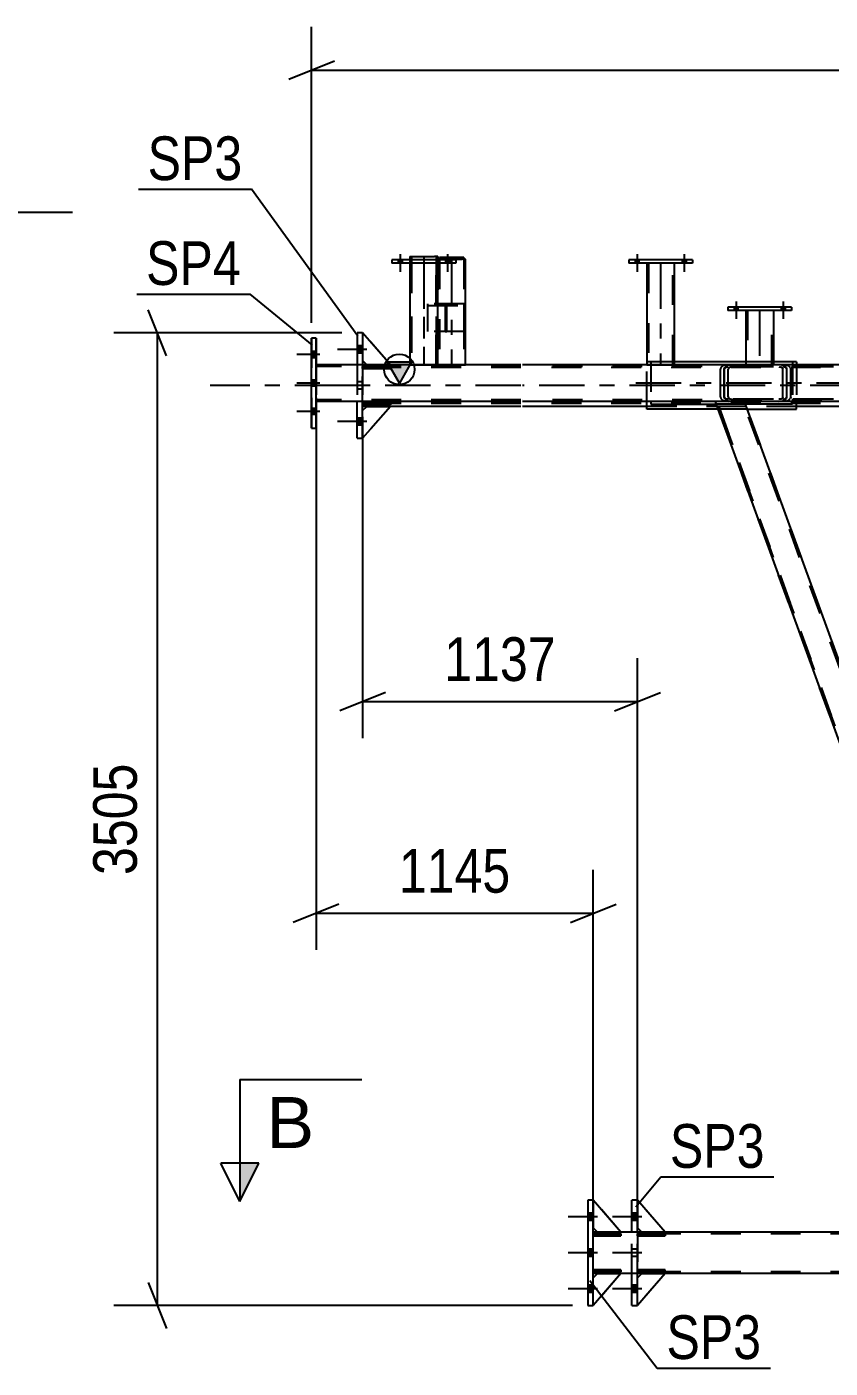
# Model space of a CAD drawing. Header units: millimetres. Extents: x -808 to 381, y -747 to 94.
# Drawn here: x -19 to 33.7, y -64.5 to 23.3 of the extents above; entities that cross this region are included whole.
import ezdxf

# ---------------------------------------------------------------- set-up
doc = ezdxf.new("R2010")
doc.units = ezdxf.units.MM
doc.linetypes.add('DXK_LINE_DOT2', pattern=[3.9198, 1.9599, -1.9599])
doc.linetypes.add('DXK_LINE_DOT3', pattern=[5.9187, 2.979, -0.9799, 0.9799, -0.9799])
doc.styles.add('Arial', font='arial.ttf', dxfattribs={"height": 0.2})
doc.styles.add('Arial Narrow', font='ARIALN.TTF', dxfattribs={"height": 0.2})

# ---------------------------------------------------------------- blocks, each defined once
blk = doc.blocks.new('Part-232923327-56433 - 56149')
at = {"color": 2, "linetype": 'Continuous'}
for p, q in [((18.16, -53.525), (17.796, -53.525)), ((17.796, -53.525), (17.796, -60.435)), ((18.16, -60.435), (18.16, -53.525)), ((17.796, -60.435), (18.16, -60.435))]:
    blk.add_line(p, q, dxfattribs=at)
blk = doc.blocks.new('Part-232923327-142374 - 56149')
at = {"color": 2, "linetype": 'Continuous'}
for p, q in [((7.969, 8.111), (7.969, 8.074)), ((7.969, 8.111), (7.986, 8.111)), ((7.986, 8.111), (9.569, 8.111)), ((9.787, 8.111), (9.569, 8.111)), ((9.787, 1.201), (9.787, 8.111))]:
    blk.add_line(p, q, dxfattribs=at)
at = {"color": 7, "linetype": 'DXK_LINE_DOT2'}
for p, q in [((7.969, 8.074), (7.969, 1.199)), ((8.078, 8.111), (8.078, 1.199)), ((8.078, 8.111), (8.086, 8.111)), ((9.678, 8.111), (9.678, 1.199)), ((7.969, 1.199), (9.787, 1.199)), ((9.787, 1.199), (9.787, 1.201)), ((9.787, 1.201), (9.787, 1.199))]:
    blk.add_line(p, q, dxfattribs=at)
at = {"color": 7, "linetype": 'DXK_LINE_DOT3'}
blk.add_line((8.878, 8.111), (8.878, 1.199), dxfattribs=at)
blk = doc.blocks.new('Part-232923327-56381 - 56149')
at = {"color": 7, "linetype": 'DXK_LINE_DOT2'}
for p, q in [((26.531, 1.022), (26.491, 0.91)), ((26.491, -0.908), (26.491, 0.91)), ((26.755, 0.91), (26.776, 0.966)), ((26.755, -0.908), (26.755, 0.91)), ((27.008, 1.2), (26.818, 1.179)), ((26.919, 1.045), (27.02, 1.056)), ((27.02, 1.201), (27.008, 1.2)), ((31.222, 1.201), (27.02, 1.201)), ((64.575, 1.056), (27.02, 1.056)), ((30.493, 1.183), (30.329, 1.201)), ((30.329, 1.056), (30.43, 1.045)), ((30.531, 1.179), (30.493, 1.183)), ((30.573, 0.966), (30.593, 0.91)), ((30.593, -0.908), (30.593, 0.91)), ((30.858, 0.91), (30.818, 1.022)), ((30.858, -0.908), (30.858, 0.91)), ((41.668, 1.201), (39.85, 1.201)), ((64.575, 1.201), (46.187, 1.201)), ((60.738, 0.91), (60.778, 1.022)), ((60.738, -0.908), (60.738, 0.91)), ((61.022, 0.966), (61.002, 0.91)), ((61.002, -0.908), (61.002, 0.91)), ((61.064, 1.179), (61.267, 1.201)), ((61.267, 1.056), (61.166, 1.045)), ((64.575, 1.201), (64.778, 1.179)), ((64.677, 1.045), (64.575, 1.056)), ((64.84, 0.91), (64.82, 0.966)), ((64.84, -0.908), (64.84, 0.91)), ((65.064, 1.022), (65.105, 0.91)), ((65.105, -0.908), (65.105, 0.91)), ((26.491, -0.908), (26.531, -1.019)), ((26.776, -0.963), (26.755, -0.908)), ((26.818, -1.177), (27.02, -1.199)), ((27.02, -1.053), (26.919, -1.042)), ((64.575, -1.053), (27.02, -1.053)), ((64.575, -1.199), (27.02, -1.199)), ((30.43, -1.042), (30.329, -1.053)), ((30.329, -1.199), (30.531, -1.177)), ((30.593, -0.908), (30.573, -0.963)), ((30.818, -1.019), (30.858, -0.908)), ((60.778, -1.019), (60.738, -0.908)), ((61.002, -0.908), (61.022, -0.963)), ((61.267, -1.199), (61.064, -1.177)), ((61.166, -1.042), (61.267, -1.053)), ((64.575, -1.053), (64.677, -1.042)), ((64.778, -1.177), (64.575, -1.199)), ((64.82, -0.963), (64.84, -0.908)), ((65.105, -0.908), (65.064, -1.019))]:
    blk.add_line(p, q, dxfattribs=at)
at = {"color": 2, "linetype": 'Continuous'}
for p, q in [((39.85, 1.201), (31.222, 1.201)), ((46.187, 1.201), (41.668, 1.201))]:
    blk.add_line(p, q, dxfattribs=at)
at = {"color": 7, "linetype": 'DXK_LINE_DOT3'}
blk.add_line((71.276, 0.001), (20.32, 0.001), dxfattribs=at)
at = {"color": 7, "linetype": 'DXK_LINE_DOT2'}
for centre, radius, start, end in [((26.899, 0.691), 0.495, 99.51817, 138.06374), ((26.96, 0.801), 0.248, 99.51817, 138.06374), ((30.389, 0.801), 0.248, 41.93627, 80.48185), ((30.449, 0.691), 0.495, 41.93627, 80.48185), ((61.146, 0.691), 0.495, 99.51817, 138.06374), ((61.207, 0.801), 0.248, 99.51817, 138.06374), ((64.636, 0.801), 0.248, 41.93628, 80.48185), ((64.696, 0.691), 0.495, 41.93628, 80.48185), ((26.899, -0.688), 0.495, 221.93627, 260.48185), ((26.96, -0.798), 0.248, 221.93627, 260.48185), ((30.389, -0.798), 0.248, 279.51817, 318.06374), ((30.449, -0.688), 0.495, 279.51817, 318.06374), ((61.146, -0.688), 0.495, 221.93628, 260.48185), ((61.207, -0.798), 0.248, 221.93628, 260.48185), ((64.636, -0.798), 0.248, 279.51817, 318.06374), ((64.696, -0.688), 0.495, 279.51817, 318.06374)]:
    blk.add_arc(centre, radius, start, end, dxfattribs=at)
blk = doc.blocks.new('Part-232923327-142296 - 56149')
at = {"color": 2, "linetype": 'Continuous'}
for p, q in [((24.668, 8.074), (20.486, 8.074)), ((20.486, 8.074), (20.486, 7.856)), ((24.668, 8.074), (24.668, 7.856)), ((24.668, 7.856), (20.486, 7.856))]:
    blk.add_line(p, q, dxfattribs=at)
blk = doc.blocks.new('Part-232923327-56405 - 56149')
at = {"color": 7, "linetype": 'DXK_LINE_DOT2'}
for p, q in [((28.203, -1.526), (26.268, -1.526)), ((26.268, -1.526), (45.955, -55.617)), ((26.384, -1.526), (46.071, -55.617)), ((47.774, -55.617), (28.086, -1.526)), ((47.89, -55.617), (28.203, -1.526)), ((45.955, -55.617), (47.89, -55.617))]:
    blk.add_line(p, q, dxfattribs=at)
blk = doc.blocks.new('Bolt-232923327-142385 - 56149')
at = {"linetype": 'Continuous'}
for points in [[(5.642, 8.074), (5.387, 8.074), (5.387, 7.856), (5.642, 7.856)], [(5.642, 8.074), (5.387, 8.074), (5.387, 7.856), (5.642, 7.856)], [(8.733, 8.074), (8.478, 8.074), (8.478, 7.856), (8.733, 7.856)], [(8.733, 8.074), (8.478, 8.074), (8.478, 7.856), (8.733, 7.856)]]:
    blk.add_hatch(color=1, dxfattribs=at).paths.add_polyline_path(points)
at = {"color": 1, "linetype": 'Continuous'}
for p, q in [((5.387, 8.074), (5.387, 7.856)), ((5.387, 8.074), (5.387, 7.856)), ((5.515, 8.438), (5.515, 7.292)), ((5.515, 8.438), (5.515, 7.292)), ((5.642, 8.074), (5.642, 7.856)), ((5.642, 8.074), (5.642, 7.856)), ((8.478, 8.074), (8.478, 7.856)), ((8.478, 8.074), (8.478, 7.856)), ((8.605, 8.438), (8.605, 7.292)), ((8.605, 8.438), (8.605, 7.292)), ((8.733, 8.074), (8.733, 7.856)), ((8.733, 8.074), (8.733, 7.856))]:
    blk.add_line(p, q, dxfattribs=at)
blk = doc.blocks.new('Part-232923327-142384 - 56149')
at = {"color": 7, "linetype": 'DXK_LINE_DOT2'}
for p, q in [((8.565, 5.092), (8.456, 5.092)), ((8.456, 5.092), (8.456, 3.383)), ((8.565, 5.092), (8.456, 5.092)), ((8.456, 4.82), (8.565, 4.82)), ((8.565, 3.383), (8.565, 5.092)), ((8.456, 3.383), (8.565, 3.383))]:
    blk.add_line(p, q, dxfattribs=at)
blk = doc.blocks.new('Part-232923327-56423 - 56149')
at = {"color": 2, "linetype": 'Continuous'}
for p, q in [((26.149, -1.2), (45.955, -55.616)), ((47.352, -54.139), (28.084, -1.2))]:
    blk.add_line(p, q, dxfattribs=at)
at = {"color": 7, "linetype": 'DXK_LINE_DOT2'}
for p, q in [((28.084, -1.2), (26.149, -1.2)), ((46.071, -55.616), (26.265, -1.2)), ((47.774, -55.616), (27.968, -1.2)), ((47.89, -55.616), (47.352, -54.139)), ((45.955, -55.616), (47.89, -55.616))]:
    blk.add_line(p, q, dxfattribs=at)
blk = doc.blocks.new('Part-232923327-56434 - 56149')
at = {"color": 2, "linetype": 'Continuous'}
for p, q in [((-0.291, -2.955), (-0.291, 2.955)), ((0, 2.955), (-0.291, 2.955)), ((0, -2.955), (0, 2.955)), ((-0.291, -2.955), (0, -2.955))]:
    blk.add_line(p, q, dxfattribs=at)
at = {"color": 7, "linetype": 'DXK_LINE_DOT2'}
for p, q in [((-0.291, 2.955), (-0.291, -2.955)), ((0, 2.955), (0, -2.955))]:
    blk.add_line(p, q, dxfattribs=at)
blk = doc.blocks.new('Part-232923327-56435 - 56149')
at = {"color": 2, "linetype": 'Continuous'}
for p, q in [((3.32, 1.201), (3.047, 1.201)), ((6.151, 1.201), (4.865, 1.201)), ((13.424, 1.201), (7.969, 1.201)), ((21.668, 1.201), (13.524, 1.201)), ((3.32, -1.526), (3.047, -1.526)), ((13.424, -1.526), (4.865, -1.526)), ((21.676, -1.526), (13.524, -1.526)), ((60.374, -1.526), (31.47, -1.526))]:
    blk.add_line(p, q, dxfattribs=at)
at = {"color": 7, "linetype": 'DXK_LINE_DOT2'}
for p, q in [((3.047, -1.526), (3.047, 1.201)), ((13.424, 1.02), (3.047, 1.02)), ((13.424, 1.201), (3.32, 1.201)), ((4.865, 1.201), (3.32, 1.201)), ((303.255, 1.201), (13.524, 1.201)), ((303.528, 1.019), (13.524, 1.02)), ((301.434, 1.201), (21.668, 1.201)), ((13.424, -1.344), (3.047, -1.344)), ((4.865, -1.526), (3.32, -1.526)), ((303.528, -1.344), (13.524, -1.344)), ((31.47, -1.526), (21.676, -1.526))]:
    blk.add_line(p, q, dxfattribs=at)
at = {"color": 7, "linetype": 'DXK_LINE_DOT3'}
for p, q in [((13.424, -0.162), (-6.953, -0.162)), ((313.528, -0.162), (13.524, -0.162))]:
    blk.add_line(p, q, dxfattribs=at)
blk = doc.blocks.new('Part-232923327-56438 - 56149')
at = {"color": 2, "linetype": 'Continuous'}
for p, q in [((3.047, 3.292), (2.684, 3.292)), ((2.684, 3.292), (2.684, 1.2)), ((3.047, 3.292), (3.047, 1.2)), ((2.684, -3.617), (2.684, -1.2)), ((3.047, -3.617), (3.047, -1.2)), ((2.684, -3.617), (3.047, -3.617))]:
    blk.add_line(p, q, dxfattribs=at)
at = {"color": 7, "linetype": 'DXK_LINE_DOT2'}
for p, q in [((2.684, 1.2), (2.684, -1.2)), ((3.047, 1.2), (3.047, -1.2))]:
    blk.add_line(p, q, dxfattribs=at)
blk = doc.blocks.new('Part-232923327-56439 - 56149')
at = {"color": 2, "linetype": 'Continuous'}
for p, q in [((21.063, -53.526), (20.699, -53.526)), ((20.699, -55.616), (20.699, -53.526)), ((21.063, -55.616), (21.063, -53.526)), ((20.699, -60.435), (20.699, -58.344)), ((21.063, -60.435), (21.063, -58.344)), ((20.699, -60.435), (21.063, -60.435))]:
    blk.add_line(p, q, dxfattribs=at)
at = {"color": 7, "linetype": 'DXK_LINE_DOT2'}
for p, q in [((20.699, -58.344), (20.699, -55.616)), ((21.063, -58.344), (21.063, -55.616))]:
    blk.add_line(p, q, dxfattribs=at)
blk = doc.blocks.new('Part-232923327-56440 - 56149')
at = {"color": 7, "linetype": 'DXK_LINE_DOT2'}
for p, q in [((26.739, 0.91), (26.779, 1.022)), ((26.739, -0.908), (26.739, 0.91)), ((27.024, 0.966), (27.004, 0.91)), ((27.004, -0.908), (27.004, 0.91)), ((27.066, 1.179), (27.268, 1.201)), ((27.268, 1.056), (27.167, 1.045)), ((45.657, 1.201), (27.268, 1.201)), ((45.657, 1.056), (27.268, 1.056)), ((30.577, 1.201), (30.779, 1.179)), ((30.678, 1.045), (30.577, 1.056)), ((30.842, 0.91), (30.821, 0.966)), ((30.842, -0.908), (30.842, 0.91)), ((31.066, 1.022), (31.106, 0.91)), ((31.106, -0.908), (31.106, 0.91)), ((43.758, 1.022), (43.738, 0.91)), ((43.738, -0.908), (43.738, 0.91)), ((43.816, 1.116), (43.758, 1.022)), ((43.902, 1.179), (43.816, 1.116)), ((43.871, 0.91), (43.881, 0.966)), ((43.871, -0.908), (43.871, 0.91)), ((43.881, 0.966), (43.909, 1.013)), ((44.003, 1.201), (43.902, 1.179)), ((43.909, 1.013), (43.952, 1.045)), ((43.952, 1.045), (44.003, 1.056)), ((45.758, 1.179), (45.657, 1.201)), ((45.657, 1.056), (45.708, 1.045)), ((45.708, 1.045), (45.751, 1.013)), ((45.751, 1.013), (45.779, 0.966)), ((45.844, 1.116), (45.758, 1.179)), ((45.779, 0.966), (45.79, 0.91)), ((45.79, -0.908), (45.79, 0.91)), ((45.902, 1.022), (45.844, 1.116)), ((45.922, 0.91), (45.902, 1.022)), ((45.922, -0.908), (45.922, 0.91)), ((26.779, -1.019), (26.739, -0.908)), ((27.004, -0.908), (27.024, -0.963)), ((27.268, -1.199), (27.066, -1.177)), ((27.167, -1.042), (27.268, -1.053)), ((45.657, -1.053), (27.268, -1.053)), ((45.657, -1.199), (27.268, -1.199)), ((30.577, -1.053), (30.678, -1.042)), ((30.779, -1.177), (30.577, -1.199)), ((30.821, -0.963), (30.842, -0.908)), ((31.106, -0.908), (31.066, -1.019)), ((43.738, -0.908), (43.758, -1.019)), ((43.758, -1.019), (43.816, -1.113)), ((43.816, -1.113), (43.902, -1.177)), ((43.881, -0.963), (43.871, -0.908)), ((43.909, -1.011), (43.881, -0.963)), ((43.902, -1.177), (44.003, -1.199)), ((43.952, -1.042), (43.909, -1.011)), ((44.003, -1.053), (43.952, -1.042)), ((45.708, -1.042), (45.657, -1.053)), ((45.657, -1.199), (45.758, -1.177)), ((45.751, -1.011), (45.708, -1.042)), ((45.779, -0.963), (45.751, -1.011)), ((45.758, -1.177), (45.844, -1.113)), ((45.79, -0.908), (45.779, -0.963)), ((45.844, -1.113), (45.902, -1.019)), ((45.902, -1.019), (45.922, -0.908))]:
    blk.add_line(p, q, dxfattribs=at)
for centre, radius, start, end in [((27.148, 0.691), 0.495, 99.51817, 138.06374), ((27.208, 0.801), 0.248, 99.51817, 138.06374), ((30.637, 0.801), 0.248, 41.93628, 80.48185), ((30.698, 0.691), 0.495, 41.93628, 80.48185), ((27.148, -0.688), 0.495, 221.93628, 260.48185), ((27.208, -0.798), 0.248, 221.93628, 260.48185), ((30.637, -0.798), 0.248, 279.51817, 318.06374), ((30.698, -0.688), 0.495, 279.51817, 318.06374)]:
    blk.add_arc(centre, radius, start, end, dxfattribs=at)
blk = doc.blocks.new('Part-232923327-142298 - 56149')
at = {"color": 7, "linetype": 'DXK_LINE_DOT2'}
for p, q in [((24.668, 8.074), (20.486, 8.074)), ((20.486, 8.074), (20.486, 7.856)), ((24.668, 8.074), (24.668, 7.856)), ((24.668, 7.856), (20.486, 7.856))]:
    blk.add_line(p, q, dxfattribs=at)
blk = doc.blocks.new('Part-232923327-56580 - 56149')
at = {"color": 7, "linetype": 'DXK_LINE_DOT2'}
for p, q in [((3.047, -1.799), (3.32, -1.526)), ((4.865, -1.526), (3.047, -3.617)), ((3.32, -1.526), (4.865, -1.526)), ((3.047, -3.617), (3.047, -1.799))]:
    blk.add_line(p, q, dxfattribs=at)
blk = doc.blocks.new('Part-232923327-56578 - 56149')
at = {"color": 7, "linetype": 'DXK_LINE_DOT2'}
for p, q in [((4.865, 1.201), (3.047, 3.292)), ((3.047, 3.292), (3.047, 1.474)), ((3.047, 1.474), (3.32, 1.201)), ((3.32, 1.201), (4.865, 1.201))]:
    blk.add_line(p, q, dxfattribs=at)
blk = doc.blocks.new('Part-232923327-56588 - 56149')
at = {"color": 7, "linetype": 'DXK_LINE_DOT2'}
for p, q in [((21.062, -58.617), (21.335, -58.344)), ((22.881, -58.344), (21.062, -60.435)), ((21.062, -60.435), (21.062, -58.617)), ((21.335, -58.344), (22.881, -58.344))]:
    blk.add_line(p, q, dxfattribs=at)
blk = doc.blocks.new('Part-232923327-56582 - 56149')
at = {"color": 7, "linetype": 'DXK_LINE_DOT2'}
for p, q in [((22.881, -55.726), (21.062, -55.726)), ((21.062, -55.726), (21.062, -55.871)), ((21.062, -55.871), (22.881, -55.871)), ((21.335, -55.871), (21.335, -55.726)), ((22.881, -55.871), (22.881, -55.726))]:
    blk.add_line(p, q, dxfattribs=at)
blk = doc.blocks.new('Part-232923327-56461 - 56149')
at = {"color": 7, "linetype": 'DXK_LINE_DOT2'}
for p, q in [((21.676, -1.2), (21.676, 1.383)), ((31.222, 1.383), (21.676, 1.383)), ((31.47, 1.201), (31.47, -1.2)), ((28.269, -1.708), (26.334, -1.708))]:
    blk.add_line(p, q, dxfattribs=at)
at = {"color": 2, "linetype": 'Continuous'}
for p, q in [((31.47, 1.383), (31.222, 1.383)), ((31.47, 1.383), (31.47, 1.201)), ((21.676, -1.708), (21.676, -1.2)), ((26.334, -1.708), (21.676, -1.708)), ((28.269, -1.708), (31.47, -1.708)), ((31.47, -1.708), (31.47, -1.2))]:
    blk.add_line(p, q, dxfattribs=at)
blk = doc.blocks.new('Part-232923327-56462 - 56149')
at = {"color": 7, "linetype": 'DXK_LINE_DOT2'}
for p, q in [((21.94, 1.383), (21.94, -1.2)), ((23.486, 1.383), (21.94, 1.383)), ((31.222, 1.2), (31.222, -1.2)), ((28.15, -1.38), (26.215, -1.38))]:
    blk.add_line(p, q, dxfattribs=at)
at = {"color": 2, "linetype": 'Continuous'}
for p, q in [((31.222, 1.383), (23.486, 1.383)), ((31.222, 1.383), (31.222, 1.2)), ((21.94, -1.2), (21.94, -1.38)), ((21.94, -1.38), (26.215, -1.38)), ((31.222, -1.38), (28.15, -1.38)), ((31.222, -1.38), (31.222, -1.2))]:
    blk.add_line(p, q, dxfattribs=at)
blk = doc.blocks.new('Part-232923327-56576 - 56149')
at = {"color": 7, "linetype": 'DXK_LINE_DOT2'}
for p, q in [((3.047, 1.092), (4.865, 1.092)), ((3.047, 0.947), (3.047, 1.092)), ((4.865, 0.947), (3.047, 0.947)), ((3.32, 0.947), (3.32, 1.092)), ((4.865, 1.092), (4.865, 0.947))]:
    blk.add_line(p, q, dxfattribs=at)
blk = doc.blocks.new('Part-232923327-56586 - 56149')
at = {"color": 7, "linetype": 'DXK_LINE_DOT2'}
for p, q in [((22.881, -55.617), (21.062, -53.526)), ((21.062, -53.526), (21.062, -55.344)), ((21.062, -55.344), (21.335, -55.617)), ((21.335, -55.617), (22.881, -55.617))]:
    blk.add_line(p, q, dxfattribs=at)
blk = doc.blocks.new('Part-232923327-142294 - 56149')
at = {"color": 2, "linetype": 'Continuous'}
for p, q in [((6.151, 8.292), (6.151, 8.074)), ((6.151, 8.292), (7.751, 8.292)), ((7.969, 8.292), (7.751, 8.292)), ((7.969, 8.292), (7.969, 8.074))]:
    blk.add_line(p, q, dxfattribs=at)
at = {"color": 7, "linetype": 'DXK_LINE_DOT2'}
for p, q in [((6.151, 8.074), (6.151, 1.2)), ((6.26, 8.292), (6.26, 1.2)), ((6.26, 8.292), (6.268, 8.292)), ((6.268, 8.292), (6.286, 8.292)), ((6.286, 8.292), (6.292, 8.292)), ((7.86, 8.292), (7.86, 1.2)), ((7.969, 8.074), (7.969, 1.2)), ((6.151, 1.2), (7.969, 1.2))]:
    blk.add_line(p, q, dxfattribs=at)
at = {"color": 7, "linetype": 'DXK_LINE_DOT3'}
blk.add_line((7.06, 8.292), (7.06, 1.2), dxfattribs=at)
blk = doc.blocks.new('Part-232923327-56584 - 56149')
at = {"color": 7, "linetype": 'DXK_LINE_DOT2'}
for p, q in [((21.062, -55.726), (22.881, -55.726)), ((21.062, -55.871), (21.062, -55.726)), ((22.881, -55.871), (21.062, -55.871)), ((21.335, -55.871), (21.335, -55.726)), ((22.881, -55.726), (22.881, -55.871))]:
    blk.add_line(p, q, dxfattribs=at)
blk = doc.blocks.new('Bolt-232923327-56594 - 56149')
at = {"linetype": 'Continuous'}
for points in [[(18.16, -54.853), (18.16, -54.38), (17.796, -54.38), (17.796, -54.853)], [(18.16, -54.853), (18.16, -54.38), (17.796, -54.38), (17.796, -54.853)], [(18.16, -54.853), (18.16, -54.38), (17.796, -54.38), (17.796, -54.853)], [(18.16, -57.216), (18.16, -56.744), (17.796, -56.744), (17.796, -57.216)], [(18.16, -57.216), (18.16, -56.744), (17.796, -56.744), (17.796, -57.216)], [(18.16, -59.58), (18.16, -59.107), (17.796, -59.107), (17.796, -59.58)], [(18.16, -59.58), (18.16, -59.107), (17.796, -59.107), (17.796, -59.58)], [(18.16, -59.58), (18.16, -59.107), (17.796, -59.107), (17.796, -59.58)]]:
    blk.add_hatch(color=1, dxfattribs=at).paths.add_polyline_path(points)
at = {"color": 1, "linetype": 'Continuous'}
for p, q in [((18.16, -54.38), (17.796, -54.38)), ((18.16, -54.38), (17.796, -54.38)), ((18.16, -54.38), (17.796, -54.38)), ((18.433, -54.616), (16.524, -54.616)), ((18.433, -54.616), (16.524, -54.616)), ((18.433, -54.616), (16.524, -54.616)), ((18.16, -54.853), (17.796, -54.853)), ((18.16, -54.853), (17.796, -54.853)), ((18.16, -54.853), (17.796, -54.853)), ((18.433, -56.98), (16.524, -56.98)), ((18.433, -56.98), (16.524, -56.98)), ((18.16, -56.744), (17.796, -56.744)), ((18.16, -56.744), (17.796, -56.744)), ((18.16, -57.216), (17.796, -57.216)), ((18.16, -57.216), (17.796, -57.216)), ((18.433, -59.344), (16.524, -59.344)), ((18.433, -59.344), (16.524, -59.344)), ((18.433, -59.344), (16.524, -59.344)), ((18.16, -59.107), (17.796, -59.107)), ((18.16, -59.107), (17.796, -59.107)), ((18.16, -59.107), (17.796, -59.107)), ((18.16, -59.58), (17.796, -59.58)), ((18.16, -59.58), (17.796, -59.58)), ((18.16, -59.58), (17.796, -59.58))]:
    blk.add_line(p, q, dxfattribs=at)
blk = doc.blocks.new('Bolt-232923327-56598 - 56149')
at = {"linetype": 'Continuous'}
for points in [[(3.047, 1.965), (3.047, 2.438), (2.684, 2.438), (2.684, 1.965)], [(3.047, 1.965), (3.047, 2.438), (2.684, 2.438), (2.684, 1.965)], [(3.047, 1.965), (3.047, 2.438), (2.684, 2.438), (2.684, 1.965)], [(3.047, -2.762), (3.047, -2.29), (2.684, -2.29), (2.684, -2.762)], [(3.047, -2.762), (3.047, -2.29), (2.684, -2.29), (2.684, -2.762)], [(3.047, -2.762), (3.047, -2.29), (2.684, -2.29), (2.684, -2.762)]]:
    blk.add_hatch(color=1, dxfattribs=at).paths.add_polyline_path(points)
at = {"color": 1, "linetype": 'Continuous'}
for p, q in [((3.32, 2.201), (1.411, 2.201)), ((3.32, 2.201), (1.411, 2.201)), ((3.32, 2.201), (1.411, 2.201)), ((3.047, 2.438), (2.684, 2.438)), ((3.047, 2.438), (2.684, 2.438)), ((3.047, 2.438), (2.684, 2.438)), ((3.047, 1.965), (2.684, 1.965)), ((3.047, 1.965), (2.684, 1.965)), ((3.047, 1.965), (2.684, 1.965)), ((3.32, -2.526), (1.411, -2.526)), ((3.32, -2.526), (1.411, -2.526)), ((3.32, -2.526), (1.411, -2.526)), ((3.047, -2.29), (2.684, -2.29)), ((3.047, -2.29), (2.684, -2.29)), ((3.047, -2.29), (2.684, -2.29)), ((3.047, -2.762), (2.684, -2.762)), ((3.047, -2.762), (2.684, -2.762)), ((3.047, -2.762), (2.684, -2.762))]:
    blk.add_line(p, q, dxfattribs=at)
at = {"color": 1, "linetype": 'DXK_LINE_DOT2'}
for p, q in [((3.047, 0.074), (2.684, 0.074)), ((3.047, 0.074), (2.684, 0.074)), ((3.32, -0.162), (1.411, -0.162)), ((3.32, -0.162), (1.411, -0.162)), ((3.047, -0.399), (2.684, -0.399)), ((3.047, -0.399), (2.684, -0.399))]:
    blk.add_line(p, q, dxfattribs=at)
blk = doc.blocks.new('Part-232923327-142297 - 56149')
at = {"color": 7, "linetype": 'DXK_LINE_DOT2'}
for p, q in [((23.486, 7.856), (21.668, 7.856)), ((21.668, 7.856), (21.668, 1.2)), ((21.777, 7.856), (21.777, 1.2)), ((23.377, 1.2), (23.377, 7.856)), ((23.486, 1.2), (23.486, 7.856)), ((21.668, 1.2), (23.486, 1.2))]:
    blk.add_line(p, q, dxfattribs=at)
at = {"color": 7, "linetype": 'DXK_LINE_DOT3'}
blk.add_line((22.577, 7.856), (22.577, 1.2), dxfattribs=at)
blk = doc.blocks.new('Part-232923327-142293 - 56149')
at = {"color": 2, "linetype": 'Continuous'}
for p, q in [((9.151, 8.074), (4.969, 8.074)), ((4.969, 8.074), (4.969, 7.856)), ((9.151, 8.074), (9.151, 7.856)), ((9.151, 7.856), (4.969, 7.856))]:
    blk.add_line(p, q, dxfattribs=at)
blk = doc.blocks.new('Part-232923327-56523 - 56149')
at = {"linetype": 'Continuous'}
blk.add_hatch(color=2, dxfattribs=at).paths.add_polyline_path([(5.455, 0), (4.655, 1.4), (6.255, 1.4)])
at = {"color": 2, "linetype": 'Continuous'}
for p, q in [((13.424, 1.2), (0, 1.2)), ((5.455, 0), (4.655, 1.4)), ((4.655, 1.4), (6.255, 1.4)), ((6.255, 1.4), (5.455, 0)), ((303.601, 1.2), (13.524, 1.2)), ((13.424, -1.2), (0, -1.2)), ((303.601, -1.2), (13.524, -1.2))]:
    blk.add_line(p, q, dxfattribs=at)
at = {"color": 7, "linetype": 'DXK_LINE_DOT2'}
for p, q in [((0, 1.2), (0, -1.2)), ((0, -1.2), (0, 1.2)), ((0, 1.2), (0, 1.2)), ((0, 1.2), (0, 1.2)), ((0, 1.091), (0, 1.091)), ((13.424, 1.091), (0, 1.091)), ((303.601, 1.091), (13.524, 1.091)), ((0, -1.091), (0, -1.091)), ((13.424, -1.091), (0, -1.091)), ((0, -1.2), (0, -1.2)), ((0, -1.2), (0, -1.2)), ((303.601, -1.091), (13.524, -1.091))]:
    blk.add_line(p, q, dxfattribs=at)
at = {"color": 2, "linetype": 'Continuous'}
blk.add_circle((5.455, 0.9), 1, dxfattribs=at)
blk = doc.blocks.new('Part-232923327-56524 - 56149')
at = {"color": 2, "linetype": 'Continuous'}
for p, q in [((18.433, -55.616), (18.16, -55.616)), ((325.733, -55.616), (19.978, -55.616)), ((18.433, -58.344), (18.16, -58.344)), ((325.733, -58.344), (19.978, -58.344))]:
    blk.add_line(p, q, dxfattribs=at)
at = {"color": 7, "linetype": 'DXK_LINE_DOT2'}
for p, q in [((18.16, -58.344), (18.16, -55.616)), ((325.733, -55.725), (18.16, -55.725)), ((19.978, -55.616), (18.433, -55.616)), ((325.733, -58.235), (18.16, -58.235)), ((19.978, -58.344), (18.433, -58.344))]:
    blk.add_line(p, q, dxfattribs=at)
blk = doc.blocks.new('Part-232923327-56525 - 56149')
at = {"color": 7, "linetype": 'DXK_LINE_DOT2'}
for p, q in [((325.733, -55.617), (21.063, -55.617)), ((21.063, -55.617), (21.063, -58.344)), ((325.733, -55.726), (21.063, -55.726)), ((325.733, -58.235), (21.063, -58.235)), ((22.881, -58.344), (21.335, -58.344))]:
    blk.add_line(p, q, dxfattribs=at)
at = {"color": 2, "linetype": 'Continuous'}
for p, q in [((21.335, -58.344), (21.063, -58.344)), ((42.356, -58.344), (22.881, -58.344))]:
    blk.add_line(p, q, dxfattribs=at)
blk = doc.blocks.new('Part-232923327-56550 - 56149')
at = {"color": 7, "linetype": 'DXK_LINE_DOT2'}
for p, q in [((19.978, -55.726), (18.16, -55.726)), ((18.16, -55.726), (18.16, -55.871)), ((18.16, -55.871), (19.978, -55.871)), ((18.433, -55.871), (18.433, -55.726)), ((19.978, -55.871), (19.978, -55.726))]:
    blk.add_line(p, q, dxfattribs=at)
blk = doc.blocks.new('Part-232923327-56551 - 56149')
at = {"color": 7, "linetype": 'DXK_LINE_DOT2'}
for p, q in [((19.978, -58.089), (18.16, -58.089)), ((18.16, -58.089), (18.16, -58.235)), ((18.16, -58.235), (19.978, -58.235)), ((18.433, -58.235), (18.433, -58.089)), ((19.978, -58.235), (19.978, -58.089))]:
    blk.add_line(p, q, dxfattribs=at)
blk = doc.blocks.new('Part-232923327-56552 - 56149')
at = {"color": 2, "linetype": 'Continuous'}
for p, q in [((18.16, -55.726), (19.978, -55.726)), ((18.16, -55.871), (18.16, -55.726)), ((19.978, -55.871), (18.16, -55.871)), ((19.978, -55.726), (19.978, -55.871))]:
    blk.add_line(p, q, dxfattribs=at)
at = {"color": 7, "linetype": 'DXK_LINE_DOT2'}
blk.add_line((18.433, -55.871), (18.433, -55.726), dxfattribs=at)
blk = doc.blocks.new('Part-232923327-56553 - 56149')
at = {"color": 2, "linetype": 'Continuous'}
for p, q in [((18.16, -58.089), (19.978, -58.089)), ((18.16, -58.235), (18.16, -58.089)), ((19.978, -58.235), (18.16, -58.235)), ((19.978, -58.089), (19.978, -58.235))]:
    blk.add_line(p, q, dxfattribs=at)
at = {"color": 7, "linetype": 'DXK_LINE_DOT2'}
blk.add_line((18.433, -58.235), (18.433, -58.089), dxfattribs=at)
blk = doc.blocks.new('Part-232923327-56554 - 56149')
at = {"color": 7, "linetype": 'DXK_LINE_DOT2'}
for p, q in [((19.978, -55.616), (18.16, -53.525)), ((18.16, -53.525), (18.16, -55.344)), ((18.16, -55.344), (18.433, -55.616)), ((18.433, -55.616), (19.978, -55.616))]:
    blk.add_line(p, q, dxfattribs=at)
blk = doc.blocks.new('Part-232923327-56555 - 56149')
at = {"color": 2, "linetype": 'Continuous'}
for p, q in [((19.978, -55.616), (18.16, -53.525)), ((18.16, -55.344), (18.433, -55.616)), ((18.433, -55.616), (19.978, -55.616))]:
    blk.add_line(p, q, dxfattribs=at)
at = {"color": 7, "linetype": 'DXK_LINE_DOT2'}
blk.add_line((18.16, -53.525), (18.16, -55.344), dxfattribs=at)
blk = doc.blocks.new('Part-232923327-56556 - 56149')
at = {"color": 7, "linetype": 'DXK_LINE_DOT2'}
for p, q in [((18.16, -58.616), (18.433, -58.344)), ((19.978, -58.344), (18.16, -60.435)), ((18.16, -60.435), (18.16, -58.616)), ((18.433, -58.344), (19.978, -58.344))]:
    blk.add_line(p, q, dxfattribs=at)
blk = doc.blocks.new('Part-232923327-56557 - 56149')
at = {"color": 2, "linetype": 'Continuous'}
for p, q in [((18.16, -58.616), (18.433, -58.344)), ((19.978, -58.344), (18.16, -60.435)), ((19.978, -58.344), (18.433, -58.344))]:
    blk.add_line(p, q, dxfattribs=at)
at = {"color": 7, "linetype": 'DXK_LINE_DOT2'}
blk.add_line((18.16, -60.435), (18.16, -58.616), dxfattribs=at)
blk = doc.blocks.new('Part-232923327-56574 - 56149')
at = {"color": 7, "linetype": 'DXK_LINE_DOT2'}
for p, q in [((4.865, 1.092), (3.047, 1.092)), ((3.047, 1.092), (3.047, 0.947)), ((3.047, 0.947), (4.865, 0.947)), ((3.32, 1.092), (3.32, 0.947)), ((4.865, 0.947), (4.865, 1.092))]:
    blk.add_line(p, q, dxfattribs=at)
blk = doc.blocks.new('Part-232923327-56575 - 56149')
at = {"color": 7, "linetype": 'DXK_LINE_DOT2'}
for p, q in [((4.865, -1.271), (3.047, -1.271)), ((3.047, -1.271), (3.047, -1.417)), ((3.047, -1.417), (4.865, -1.417)), ((3.32, -1.417), (3.32, -1.271)), ((4.865, -1.417), (4.865, -1.271))]:
    blk.add_line(p, q, dxfattribs=at)
blk = doc.blocks.new('Part-232923327-56577 - 56149')
at = {"color": 2, "linetype": 'Continuous'}
for p, q in [((3.047, -1.271), (4.865, -1.271)), ((3.047, -1.417), (3.047, -1.271)), ((4.865, -1.417), (3.047, -1.417)), ((4.865, -1.271), (4.865, -1.417))]:
    blk.add_line(p, q, dxfattribs=at)
at = {"color": 7, "linetype": 'DXK_LINE_DOT2'}
blk.add_line((3.32, -1.417), (3.32, -1.271), dxfattribs=at)
blk = doc.blocks.new('Part-232923327-56579 - 56149')
at = {"color": 2, "linetype": 'Continuous'}
for p, q in [((4.865, 1.201), (3.047, 3.292)), ((3.047, 1.474), (3.32, 1.201)), ((3.32, 1.201), (4.865, 1.201))]:
    blk.add_line(p, q, dxfattribs=at)
at = {"color": 7, "linetype": 'DXK_LINE_DOT2'}
blk.add_line((3.047, 3.292), (3.047, 1.474), dxfattribs=at)
blk = doc.blocks.new('Part-232923327-56581 - 56149')
at = {"color": 2, "linetype": 'Continuous'}
for p, q in [((3.047, -1.799), (3.32, -1.526)), ((4.865, -1.526), (3.047, -3.617)), ((3.32, -1.526), (4.865, -1.526))]:
    blk.add_line(p, q, dxfattribs=at)
at = {"color": 7, "linetype": 'DXK_LINE_DOT2'}
blk.add_line((3.047, -3.617), (3.047, -1.799), dxfattribs=at)
blk = doc.blocks.new('Part-232923327-56583 - 56149')
at = {"color": 7, "linetype": 'DXK_LINE_DOT2'}
for p, q in [((22.881, -58.089), (21.062, -58.089)), ((21.062, -58.089), (21.062, -58.235)), ((21.062, -58.235), (22.881, -58.235)), ((21.335, -58.226), (21.335, -58.089)), ((21.335, -58.235), (21.335, -58.226)), ((22.881, -58.226), (22.881, -58.089)), ((22.881, -58.235), (22.881, -58.226))]:
    blk.add_line(p, q, dxfattribs=at)
blk = doc.blocks.new('Part-232923327-56585 - 56149')
at = {"color": 7, "linetype": 'DXK_LINE_DOT2'}
for p, q in [((22.881, -58.089), (21.062, -58.089)), ((21.062, -58.235), (21.062, -58.089)), ((22.881, -58.235), (21.062, -58.235)), ((21.335, -58.235), (21.335, -58.089)), ((22.881, -58.226), (22.881, -58.089)), ((22.881, -58.235), (22.881, -58.226))]:
    blk.add_line(p, q, dxfattribs=at)
blk = doc.blocks.new('Part-232923327-56587 - 56149')
at = {"color": 2, "linetype": 'Continuous'}
for p, q in [((22.88, -55.616), (21.062, -53.526)), ((21.062, -55.344), (21.335, -55.616))]:
    blk.add_line(p, q, dxfattribs=at)
at = {"color": 7, "linetype": 'DXK_LINE_DOT2'}
for p, q in [((21.062, -53.526), (21.062, -55.344)), ((21.335, -55.616), (21.335, -55.617)), ((21.335, -55.617), (21.335, -55.616)), ((21.335, -55.617), (22.881, -55.617)), ((22.881, -55.617), (22.88, -55.616)), ((22.88, -55.616), (22.881, -55.617))]:
    blk.add_line(p, q, dxfattribs=at)
blk = doc.blocks.new('Part-232923327-56589 - 56149')
at = {"color": 2, "linetype": 'Continuous'}
for p, q in [((21.062, -58.617), (21.335, -58.344)), ((22.881, -58.344), (21.062, -60.435)), ((21.335, -58.344), (22.881, -58.344))]:
    blk.add_line(p, q, dxfattribs=at)
at = {"color": 7, "linetype": 'DXK_LINE_DOT2'}
blk.add_line((21.062, -60.435), (21.062, -58.617), dxfattribs=at)
blk = doc.blocks.new('Bolt-232923327-56595 - 56149')
at = {"linetype": 'Continuous'}
for points in [[(0, 1.664), (0, 2.064), (-0.291, 2.064), (-0.291, 1.664)], [(0, 1.664), (0, 2.064), (-0.291, 2.064), (-0.291, 1.664)], [(0, 1.664), (0, 2.064), (-0.291, 2.064), (-0.291, 1.664)], [(0, -0.2), (0, 0.2), (-0.291, 0.2), (-0.291, -0.2)], [(0, -0.2), (0, 0.2), (-0.291, 0.2), (-0.291, -0.2)], [(0, -2.064), (0, -1.664), (-0.291, -1.664), (-0.291, -2.064)], [(0, -2.064), (0, -1.664), (-0.291, -1.664), (-0.291, -2.064)], [(0, -2.064), (0, -1.664), (-0.291, -1.664), (-0.291, -2.064)]]:
    blk.add_hatch(color=1, dxfattribs=at).paths.add_polyline_path(points)
at = {"color": 1, "linetype": 'Continuous'}
for p, q in [((0.236, 1.864), (-1.273, 1.864)), ((0.236, 1.864), (-1.273, 1.864)), ((0.236, 1.864), (-1.273, 1.864)), ((0, 2.064), (-0.291, 2.064)), ((0, 2.064), (-0.291, 2.064)), ((0, 2.064), (-0.291, 2.064)), ((0, 1.664), (-0.291, 1.664)), ((0, 1.664), (-0.291, 1.664)), ((0, 1.664), (-0.291, 1.664)), ((0, 0.2), (-0.291, 0.2)), ((0, 0.2), (-0.291, 0.2)), ((0.236, 0), (-1.273, 0)), ((0.236, 0), (-1.273, 0)), ((0, -0.2), (-0.291, -0.2)), ((0, -0.2), (-0.291, -0.2)), ((0, -1.664), (-0.291, -1.664)), ((0, -1.664), (-0.291, -1.664)), ((0, -1.664), (-0.291, -1.664)), ((0.236, -1.864), (-1.273, -1.864)), ((0.236, -1.864), (-1.273, -1.864)), ((0.236, -1.864), (-1.273, -1.864)), ((0, -2.064), (-0.291, -2.064)), ((0, -2.064), (-0.291, -2.064)), ((0, -2.064), (-0.291, -2.064))]:
    blk.add_line(p, q, dxfattribs=at)
blk = doc.blocks.new('Bolt-232923327-56599 - 56149')
at = {"linetype": 'Continuous'}
for points in [[(21.063, -54.853), (21.063, -54.38), (20.699, -54.38), (20.699, -54.853)], [(21.063, -54.853), (21.063, -54.38), (20.699, -54.38), (20.699, -54.853)], [(21.063, -54.853), (21.063, -54.38), (20.699, -54.38), (20.699, -54.853)], [(21.063, -59.58), (21.063, -59.108), (20.699, -59.108), (20.699, -59.58)], [(21.063, -59.58), (21.063, -59.108), (20.699, -59.108), (20.699, -59.58)], [(21.063, -59.58), (21.063, -59.108), (20.699, -59.108), (20.699, -59.58)]]:
    blk.add_hatch(color=1, dxfattribs=at).paths.add_polyline_path(points)
at = {"color": 1, "linetype": 'Continuous'}
for p, q in [((21.063, -54.38), (20.699, -54.38)), ((21.063, -54.38), (20.699, -54.38)), ((21.063, -54.38), (20.699, -54.38)), ((21.335, -54.617), (19.426, -54.617)), ((21.335, -54.617), (19.426, -54.617)), ((21.335, -54.617), (19.426, -54.617)), ((21.063, -54.853), (20.699, -54.853)), ((21.063, -54.853), (20.699, -54.853)), ((21.063, -54.853), (20.699, -54.853)), ((21.335, -59.344), (19.426, -59.344)), ((21.335, -59.344), (19.426, -59.344)), ((21.335, -59.344), (19.426, -59.344)), ((21.063, -59.108), (20.699, -59.108)), ((21.063, -59.108), (20.699, -59.108)), ((21.063, -59.108), (20.699, -59.108)), ((21.063, -59.58), (20.699, -59.58)), ((21.063, -59.58), (20.699, -59.58)), ((21.063, -59.58), (20.699, -59.58))]:
    blk.add_line(p, q, dxfattribs=at)
at = {"color": 1, "linetype": 'DXK_LINE_DOT2'}
for p, q in [((21.335, -56.98), (19.426, -56.98)), ((21.335, -56.98), (19.426, -56.98)), ((21.063, -56.744), (20.699, -56.744)), ((21.063, -56.744), (20.699, -56.744)), ((21.063, -57.217), (20.699, -57.217)), ((21.063, -57.217), (20.699, -57.217))]:
    blk.add_line(p, q, dxfattribs=at)
blk = doc.blocks.new('Part-232923327-142292 - 56149')
at = {"color": 2, "linetype": 'Continuous'}
for p, q in [((6.151, 7.856), (6.151, 1.2)), ((7.969, 1.2), (7.969, 7.856))]:
    blk.add_line(p, q, dxfattribs=at)
at = {"color": 7, "linetype": 'DXK_LINE_DOT2'}
for p, q in [((7.969, 7.856), (6.151, 7.856)), ((6.26, 7.856), (6.26, 1.2)), ((7.86, 1.2), (7.86, 7.856)), ((6.151, 1.2), (7.969, 1.2))]:
    blk.add_line(p, q, dxfattribs=at)
at = {"color": 7, "linetype": 'DXK_LINE_DOT3'}
blk.add_line((7.06, 7.856), (7.06, 1.2), dxfattribs=at)
blk = doc.blocks.new('Part-232923327-142295 - 56149')
at = {"color": 2, "linetype": 'Continuous'}
for p, q in [((21.668, 7.856), (21.668, 1.2)), ((23.486, 1.2), (23.486, 7.856))]:
    blk.add_line(p, q, dxfattribs=at)
at = {"color": 7, "linetype": 'DXK_LINE_DOT2'}
for p, q in [((23.486, 7.856), (21.668, 7.856)), ((21.777, 7.856), (21.777, 1.2)), ((23.377, 1.2), (23.377, 7.856)), ((21.668, 1.2), (23.486, 1.2))]:
    blk.add_line(p, q, dxfattribs=at)
at = {"color": 7, "linetype": 'DXK_LINE_DOT3'}
blk.add_line((22.577, 7.856), (22.577, 1.2), dxfattribs=at)
blk = doc.blocks.new('Part-232923327-142355 - 56149')
at = {"color": 2, "linetype": 'Continuous'}
for p, q in [((28.155, 4.766), (28.155, 1.383)), ((29.973, 4.766), (29.973, 1.383))]:
    blk.add_line(p, q, dxfattribs=at)
at = {"color": 7, "linetype": 'DXK_LINE_DOT2'}
for p, q in [((29.973, 4.766), (28.155, 4.766)), ((28.264, 4.766), (28.264, 1.2)), ((29.864, 1.2), (29.864, 4.766)), ((28.155, 1.383), (28.155, 1.2)), ((28.155, 1.2), (29.973, 1.2)), ((29.973, 1.383), (29.973, 1.2))]:
    blk.add_line(p, q, dxfattribs=at)
at = {"color": 7, "linetype": 'DXK_LINE_DOT3'}
blk.add_line((29.064, 4.766), (29.064, 1.2), dxfattribs=at)
blk = doc.blocks.new('Part-232923327-142356 - 56149')
at = {"color": 2, "linetype": 'Continuous'}
for p, q in [((31.155, 4.984), (26.973, 4.984)), ((26.973, 4.984), (26.973, 4.766)), ((31.155, 4.766), (26.973, 4.766)), ((31.155, 4.984), (31.155, 4.766))]:
    blk.add_line(p, q, dxfattribs=at)
blk = doc.blocks.new('Part-232923327-142382 - 56149')
at = {"color": 2, "linetype": 'Continuous'}
for p, q in [((9.678, 8.22), (8.078, 8.22)), ((8.078, 8.22), (8.078, 8.111)), ((9.678, 8.22), (9.678, 8.111))]:
    blk.add_line(p, q, dxfattribs=at)
at = {"color": 7, "linetype": 'DXK_LINE_DOT2'}
blk.add_line((9.678, 8.111), (8.078, 8.111), dxfattribs=at)
blk = doc.blocks.new('Part-232923327-142383 - 56149')
at = {"color": 7, "linetype": 'DXK_LINE_DOT2'}
for p, q in [((9.692, 5.202), (7.329, 5.202)), ((7.329, 3.383), (7.329, 5.202)), ((7.329, 5.093), (9.692, 5.093)), ((9.692, 3.383), (9.692, 5.202)), ((9.692, 3.383), (7.329, 3.383))]:
    blk.add_line(p, q, dxfattribs=at)
blk = doc.blocks.new('Bolt-232923327-142386 - 56149')
at = {"linetype": 'Continuous'}
for points in [[(21.159, 8.074), (20.904, 8.074), (20.904, 7.856), (21.159, 7.856)], [(21.159, 8.074), (20.904, 8.074), (20.904, 7.856), (21.159, 7.856)], [(24.25, 8.074), (23.995, 8.074), (23.995, 7.856), (24.25, 7.856)], [(24.25, 8.074), (23.995, 8.074), (23.995, 7.856), (24.25, 7.856)]]:
    blk.add_hatch(color=1, dxfattribs=at).paths.add_polyline_path(points)
at = {"color": 1, "linetype": 'Continuous'}
for p, q in [((20.904, 8.074), (20.904, 7.856)), ((20.904, 8.074), (20.904, 7.856)), ((21.031, 8.438), (21.031, 7.292)), ((21.031, 8.438), (21.031, 7.292)), ((21.159, 8.074), (21.159, 7.856)), ((21.159, 8.074), (21.159, 7.856)), ((23.995, 8.074), (23.995, 7.856)), ((23.995, 8.074), (23.995, 7.856)), ((24.122, 8.438), (24.122, 7.292)), ((24.122, 8.438), (24.122, 7.292)), ((24.25, 8.074), (24.25, 7.856)), ((24.25, 8.074), (24.25, 7.856))]:
    blk.add_line(p, q, dxfattribs=at)
blk = doc.blocks.new('Bolt-232923327-142387 - 56149')
at = {"linetype": 'Continuous'}
for points in [[(21.159, 8.074), (20.904, 8.074), (20.904, 7.856), (21.159, 7.856)], [(21.159, 8.074), (20.904, 8.074), (20.904, 7.856), (21.159, 7.856)], [(24.25, 8.074), (23.995, 8.074), (23.995, 7.856), (24.25, 7.856)], [(24.25, 8.074), (23.995, 8.074), (23.995, 7.856), (24.25, 7.856)]]:
    blk.add_hatch(color=1, dxfattribs=at).paths.add_polyline_path(points)
at = {"color": 1, "linetype": 'Continuous'}
for p, q in [((20.904, 8.074), (20.904, 7.856)), ((20.904, 8.074), (20.904, 7.856)), ((21.031, 8.438), (21.031, 7.292)), ((21.031, 8.438), (21.031, 7.292)), ((21.159, 8.074), (21.159, 7.856)), ((21.159, 8.074), (21.159, 7.856)), ((23.995, 8.074), (23.995, 7.856)), ((23.995, 8.074), (23.995, 7.856)), ((24.122, 8.438), (24.122, 7.292)), ((24.122, 8.438), (24.122, 7.292)), ((24.25, 8.074), (24.25, 7.856)), ((24.25, 8.074), (24.25, 7.856))]:
    blk.add_line(p, q, dxfattribs=at)
blk = doc.blocks.new('Bolt-232923327-142414 - 56149')
at = {"linetype": 'Continuous'}
for points in [[(27.646, 4.984), (27.391, 4.984), (27.391, 4.766), (27.646, 4.766)], [(27.646, 4.984), (27.391, 4.984), (27.391, 4.766), (27.646, 4.766)], [(30.737, 4.984), (30.482, 4.984), (30.482, 4.766), (30.737, 4.766)], [(30.737, 4.984), (30.482, 4.984), (30.482, 4.766), (30.737, 4.766)]]:
    blk.add_hatch(color=1, dxfattribs=at).paths.add_polyline_path(points)
at = {"color": 1, "linetype": 'Continuous'}
for p, q in [((27.519, 5.348), (27.519, 4.203)), ((27.519, 5.348), (27.519, 4.203)), ((30.61, 5.348), (30.61, 4.203)), ((30.61, 5.348), (30.61, 4.203)), ((27.391, 4.984), (27.391, 4.766)), ((27.391, 4.984), (27.391, 4.766)), ((27.646, 4.984), (27.646, 4.766)), ((27.646, 4.984), (27.646, 4.766)), ((30.482, 4.984), (30.482, 4.766)), ((30.482, 4.984), (30.482, 4.766)), ((30.737, 4.984), (30.737, 4.766)), ((30.737, 4.984), (30.737, 4.766))]:
    blk.add_line(p, q, dxfattribs=at)
blk = doc.blocks.new('StraightDimension-232923327-82495 - 56149')
at = {"color": 7, "linetype": 'Continuous'}
for p, q in [((-0.291, 3.955), (-0.291, 23.342)), ((1.209, 21.092), (-1.791, 19.892)), ((-0.291, 20.492), (334.554, 20.492))]:
    blk.add_line(p, q, dxfattribs=at)
blk = doc.blocks.new('StraightDimension-232923327-82507 - 56149')
at = {"color": 7, "linetype": 'Continuous'}
for p, q in [((-9.795, 1.792), (-10.995, 4.792)), ((1.684, 3.292), (-13.245, 3.292)), ((-10.395, -60.435), (-10.395, 3.292)), ((-10.995, -58.935), (-9.795, -61.935)), ((16.796, -60.435), (-13.245, -60.435))]:
    blk.add_line(p, q, dxfattribs=at)
at = {"color": 0}
blk.add_wipeout([(-11.145, -24.315), (-15.345, -24.315), (-15.345, -32.827), (-11.145, -32.827)], dxfattribs=at)
at = {"color": 3, "style": 'Arial Narrow'}
blk.add_text('3505', height=2.8633, rotation=90.00021, dxfattribs=at).set_placement((-11.745, -32.227))
blk = doc.blocks.new('StraightDimension-232923327-83194 - 56149')
at = {"color": 7, "linetype": 'Continuous'}
for p, q in [((0, -2.2), (0, -37.135)), ((18.16, -54.616), (18.16, -31.885)), ((1.5, -34.135), (-1.5, -35.335)), ((16.66, -35.335), (19.66, -34.135)), ((0, -34.735), (18.16, -34.735))]:
    blk.add_line(p, q, dxfattribs=at)
at = {"color": 0}
blk.add_wipeout([(13.336, -33.985), (13.336, -29.785), (4.824, -29.785), (4.824, -33.985)], dxfattribs=at)
at = {"color": 3, "style": 'Arial Narrow'}
blk.add_text('1145', height=2.8633, dxfattribs=at).set_placement((5.424, -33.385))
blk = doc.blocks.new('StraightDimension-232923327-83202 - 56149')
at = {"color": 7, "linetype": 'Continuous'}
for p, q in [((3.047, -2.2), (3.047, -23.263)), ((21.062, -54.617), (21.062, -18.013)), ((4.547, -20.263), (1.547, -21.463)), ((3.047, -20.863), (21.062, -20.863)), ((19.562, -21.463), (22.562, -20.263))]:
    blk.add_line(p, q, dxfattribs=at)
at = {"color": 0}
blk.add_wipeout([(16.311, -20.113), (16.311, -15.913), (7.799, -15.913), (7.799, -20.113)], dxfattribs=at)
at = {"color": 3, "style": 'Arial Narrow'}
blk.add_text('1137', height=2.8633, dxfattribs=at).set_placement((8.399, -19.513))
blk = doc.blocks.new('SectionMark-232923327-69748 - 56149')
at = {"color": 6, "linetype": 'Continuous'}
blk.add_line((-23.961, 11.201), (-15.961, 11.201), dxfattribs=at)
blk = doc.blocks.new('SectionMark-232923327-73772 - 56149')
at = {"linetype": 'Continuous'}
blk.add_hatch(color=6, dxfattribs=at).paths.add_polyline_path([(-4.994, -51.116), (-3.744, -51.116), (-4.994, -53.616)])
at = {"color": 6, "linetype": 'Continuous'}
for p, q in [((-4.994, -45.616), (3.006, -45.616)), ((-4.994, -45.616), (-4.994, -53.616)), ((-4.994, -53.616), (-6.244, -51.116)), ((-3.744, -51.116), (-6.244, -51.116)), ((-4.994, -53.616), (-3.744, -51.116))]:
    blk.add_line(p, q, dxfattribs=at)
at = {"color": 0, "linetype": 'Continuous'}
blk.add_wipeout([(-0.134, -50.116), (-0.134, -46.616), (-3.244, -46.616), (-3.244, -50.116)], dxfattribs=at)
at = {"color": 3, "linetype": 'Continuous', "style": 'Arial'}
blk.add_text('B', height=3.343, dxfattribs=at).set_placement((-3.244, -50.116))
blk = doc.blocks.new('Mark-232923327-83338 - 56149')
at = {"color": 30, "linetype": 'Continuous'}
for p, q in [((17.941, -58.797), (22.359, -64.537)), ((22.359, -64.537), (29.77, -64.537))]:
    blk.add_line(p, q, dxfattribs=at)
at = {"color": 0}
blk.add_wipeout([(29.17, -63.937), (29.17, -60.937), (22.959, -60.937), (22.959, -63.937)], dxfattribs=at)
blk.add_wipeout([(29.17, -63.937), (29.17, -60.937), (22.959, -60.937), (22.959, -63.937)], dxfattribs=at)
at = {"color": 3, "style": 'Arial Narrow'}
blk.add_text('SP3', height=2.8633, dxfattribs=at).set_placement((22.959, -63.937))
blk = doc.blocks.new('Mark-232923327-83341 - 56149')
at = {"color": 30, "linetype": 'Continuous'}
for p, q in [((20.943, -53.97), (22.585, -52.011)), ((22.585, -52.011), (29.996, -52.011))]:
    blk.add_line(p, q, dxfattribs=at)
at = {"color": 0}
blk.add_wipeout([(29.396, -51.411), (29.396, -48.411), (23.185, -48.411), (23.185, -51.411)], dxfattribs=at)
blk.add_wipeout([(29.396, -51.411), (29.396, -48.411), (23.185, -48.411), (23.185, -51.411)], dxfattribs=at)
at = {"color": 3, "style": 'Arial Narrow'}
blk.add_text('SP3', height=2.8633, dxfattribs=at).set_placement((23.185, -51.411))
blk = doc.blocks.new('Mark-232923327-84380 - 56149')
at = {"color": 30, "linetype": 'Continuous'}
for p in [(-11.742, 5.831), (-0.227, 2.489)]:
    blk.add_line(p, (-4.331, 5.831), dxfattribs=at)
at = {"color": 0}
blk.add_wipeout([(-4.931, 6.431), (-4.931, 9.431), (-11.142, 9.431), (-11.142, 6.431)], dxfattribs=at)
blk.add_wipeout([(-4.931, 6.431), (-4.931, 9.431), (-11.142, 9.431), (-11.142, 6.431)], dxfattribs=at)
at = {"color": 3, "style": 'Arial Narrow'}
blk.add_text('SP4', height=2.8633, dxfattribs=at).set_placement((-11.142, 6.431))
blk = doc.blocks.new('Mark-232923327-84383 - 56149')
at = {"color": 30, "linetype": 'Continuous'}
for p in [(-11.642, 12.699), (2.745, 3.069)]:
    blk.add_line(p, (-4.231, 12.699), dxfattribs=at)
at = {"color": 0}
blk.add_wipeout([(-4.831, 13.299), (-4.831, 16.299), (-11.042, 16.299), (-11.042, 13.299)], dxfattribs=at)
blk.add_wipeout([(-4.831, 13.299), (-4.831, 16.299), (-11.042, 16.299), (-11.042, 13.299)], dxfattribs=at)
at = {"color": 3, "style": 'Arial Narrow'}
blk.add_text('SP3', height=2.8633, dxfattribs=at).set_placement((-11.042, 13.299))

msp = doc.modelspace()

# ---------------------------------------------------------------- block references
for name in ['Part-232923327-142293 - 56149', 'Bolt-232923327-142385 - 56149', 'Part-232923327-142294 - 56149', 'Part-232923327-142374 - 56149', 'Part-232923327-142382 - 56149', 'Part-232923327-142296 - 56149', 'Part-232923327-142298 - 56149', 'Bolt-232923327-142386 - 56149', 'Bolt-232923327-142387 - 56149', 'Part-232923327-142292 - 56149', 'Part-232923327-142297 - 56149', 'Part-232923327-142295 - 56149', 'Bolt-232923327-142414 - 56149', 'Part-232923327-142383 - 56149', 'Part-232923327-142384 - 56149', 'Part-232923327-142356 - 56149', 'Part-232923327-142355 - 56149', 'Part-232923327-56434 - 56149', 'Part-232923327-56438 - 56149', 'Part-232923327-56578 - 56149', 'Part-232923327-56579 - 56149', 'Bolt-232923327-56595 - 56149', 'Part-232923327-56523 - 56149', 'Bolt-232923327-56598 - 56149', 'Part-232923327-56435 - 56149', 'Part-232923327-56576 - 56149', 'Part-232923327-56574 - 56149', 'Part-232923327-56381 - 56149', 'Part-232923327-56461 - 56149', 'Part-232923327-56462 - 56149', 'Part-232923327-56440 - 56149', 'Part-232923327-56575 - 56149', 'Part-232923327-56577 - 56149', 'Part-232923327-56580 - 56149', 'Part-232923327-56581 - 56149', 'Part-232923327-56423 - 56149', 'Part-232923327-56405 - 56149', 'Part-232923327-56433 - 56149', 'Part-232923327-56554 - 56149', 'Part-232923327-56555 - 56149', 'Part-232923327-56439 - 56149', 'Part-232923327-56586 - 56149', 'Part-232923327-56587 - 56149', 'Bolt-232923327-56594 - 56149', 'Bolt-232923327-56599 - 56149', 'Part-232923327-56524 - 56149', 'Part-232923327-56550 - 56149', 'Part-232923327-56552 - 56149', 'Part-232923327-56582 - 56149', 'Part-232923327-56584 - 56149', 'Part-232923327-56525 - 56149', 'Part-232923327-56551 - 56149', 'Part-232923327-56553 - 56149', 'Part-232923327-56556 - 56149', 'Part-232923327-56557 - 56149', 'Part-232923327-56583 - 56149', 'Part-232923327-56585 - 56149', 'Part-232923327-56588 - 56149', 'Part-232923327-56589 - 56149']:
    msp.add_blockref(name, (0, 0))

# ---------------------------------------------------------------- next in the draw order: block references
for name in ['StraightDimension-232923327-82495 - 56149', 'Mark-232923327-83338 - 56149']:
    msp.add_blockref(name, (0, 0))

# ---------------------------------------------------------------- next in the draw order: block references
msp.add_blockref('StraightDimension-232923327-82507 - 56149', (0, 0))

# ---------------------------------------------------------------- next in the draw order: block references
for name in ['SectionMark-232923327-69748 - 56149', 'StraightDimension-232923327-83194 - 56149']:
    msp.add_blockref(name, (0, 0))

# ---------------------------------------------------------------- next in the draw order: block references
for name in ['Mark-232923327-84380 - 56149', 'StraightDimension-232923327-83202 - 56149']:
    msp.add_blockref(name, (0, 0))

# ---------------------------------------------------------------- next in the draw order: block references
for name in ['Mark-232923327-84383 - 56149', 'SectionMark-232923327-73772 - 56149']:
    msp.add_blockref(name, (0, 0))

# ---------------------------------------------------------------- next in the draw order: block references
msp.add_blockref('Mark-232923327-83341 - 56149', (0, 0))

doc.saveas('drawing.dxf')
